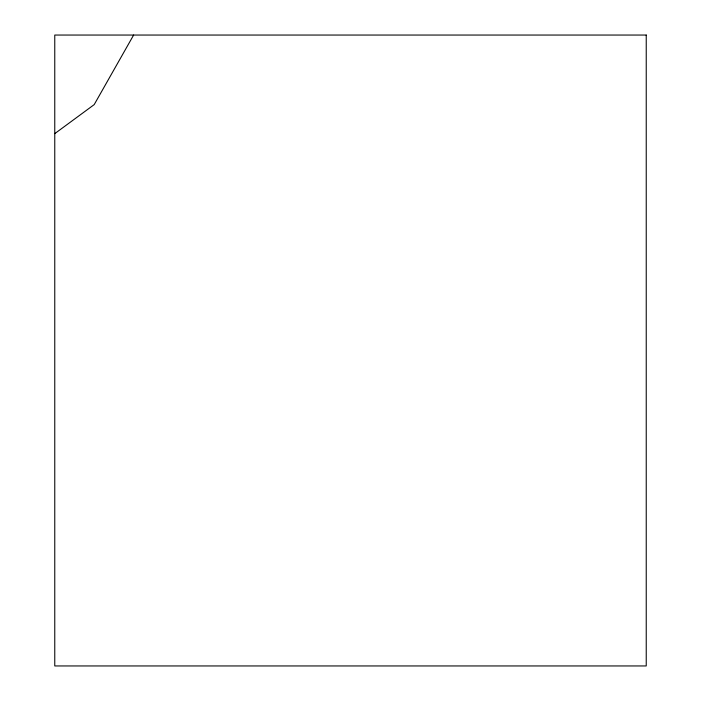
<?xml version="1.0" encoding="UTF-8"?>
<svg xmlns="http://www.w3.org/2000/svg" width="701" height="701" viewBox="0 0 701 701"><rect width="100%" height="100%" fill="white"/><g stroke="black" fill="none" stroke-linecap="round" stroke-linejoin="round"><path stroke-width="1.05" d="M133.628 35.05L94.197 104.607L54.766 133.628M646.234 35.05L54.766 35.05L54.766 665.95L646.234 665.95L646.234 35.05"/></g></svg>
